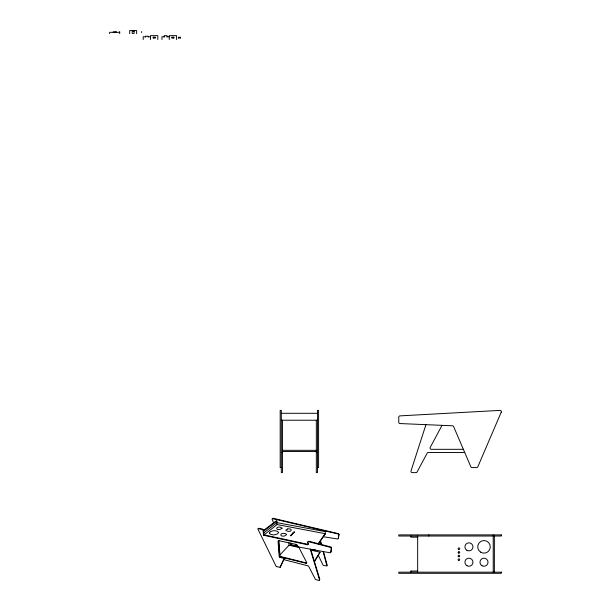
<?xml version="1.0" encoding="UTF-8"?>
<svg xmlns="http://www.w3.org/2000/svg" width="611" height="611" viewBox="0 0 611 611"><rect width="100%" height="100%" fill="white"/><g stroke="black" fill="none" stroke-linecap="round" stroke-linejoin="round"><path stroke-width="0.92" d="M307.906 541.957L308.242 541.537A0.855 0.855 0 0 1 309.105 541.315L330.589 546.906A1.107 1.107 0 0 1 331.506 548.006L331.116 551.718L330.452 552.688A1.039 1.039 0 0 1 329.818 552.756L298.061 546.898L297.114 545.065A1.191 1.191 0 0 0 296.32 544.447L278.494 540.598L279.586 556.17A1.138 1.138 0 0 0 280.411 556.965L306.455 563.357L306.699 562.517L298.695 547.013M310.991 550.175L320.057 552.222L314.482 561.692M325.075 534.396L325.273 531.623L276.951 522.657L263.822 532.838M306.768 562.922L306.768 562.868A0.848 0.848 0 0 1 306.203 562.922M331.215 548.464L330.772 552.397M338.357 538.299L338.746 534.931M338.945 534.572L338.288 538.543M425.943 424.66L410.997 470.966A1.26 1.26 0 0 0 412.196 472.616L416.007 472.616A1.26 1.26 0 0 0 417.114 471.944L427.173 453.133A1.26 1.26 0 0 1 428.288 452.461L464.711 452.461M283.817 559.645L307.952 565.817A1.191 1.191 0 0 1 308.708 566.412L315.261 579.098A1.191 1.191 0 0 0 316.009 579.671L318.835 580.45L319.553 579.976L310.228 549.144M323.479 551.588L327.16 564.999L326.877 565.878L323.112 551.519M284.191 558.454L280.121 567.268L284.566 558.019L284.191 558.454L280.021 557.4M295.38 545.684L296.022 544.378M295.51 545.715L296.144 544.401M319.507 580.137L319.797 579.236L310.701 549.228M442.028 425.348L430.205 447.458A1.26 1.26 0 0 0 431.313 449.314L463.359 449.314M314.352 561.272L320.057 552.222M280.121 567.268L276.691 566.657M318.606 543.775L325.098 534.029M318.186 543.668L325.121 533.663L277.089 524.566L263.601 535.251L263.051 530.539A1.184 1.184 0 0 0 262.195 529.554L258.537 528.591L257.911 529.088L275.966 566.053A1.169 1.169 0 0 0 276.691 566.657M326.877 565.878L323.685 565.503A1.016 1.016 0 0 1 323.005 564.984L318.43 555.582M315.406 550.282L310.808 549.564M279.907 554.971L289.018 545.233L288.919 542.812M338.975 534.572A0.955 0.955 0 0 0 338.166 533.609L272.865 518.227L272.04 519.228L273.636 522.825M263.624 531.089L276.836 521.03L277.089 524.566M263.547 530.455L276.172 520.908L276.836 521.03M258.102 528.698L259.011 528.248L262.661 529.195A1.176 1.176 0 0 1 263.501 530.195L264.059 534.892L307.539 544.264A0.886 0.886 0 0 0 308.143 544.195M294.655 532.257L294.639 531.952A0.978 0.978 0 0 0 293.815 531.952L293.784 532.296A1.001 1.001 0 0 0 294.578 532.28L294.578 532.296M272.269 518.586L337.967 533.938A0.962 0.962 0 0 1 338.769 534.931M292.692 533.036L292.669 533.411A1.008 1.008 0 0 0 293.463 533.395L293.494 533.036A1.008 1.008 0 0 0 292.7 533.052M278.532 540.582L278.058 541.224L279.196 556.59A1.146 1.146 0 0 0 280.029 557.385M287.682 528.943L285.742 530.195L287.789 531.356A6.209 6.209 0 0 0 289.202 531.333C291.691 531.585 291.959 528.645 289.331 528.882A6.171 6.171 0 0 0 287.682 528.943M113.287 32.314L109.659 32.314L109.659 33.697M116.059 32.314L119.687 32.314M145.8 36.782L143.203 36.782L143.203 39.555M148.236 36.782L150.505 36.782M164.558 36.782L161.961 36.782L161.961 39.555M167.002 36.782L169.27 36.782M153.262 37.279L155.049 37.279M172.027 37.279L173.814 37.279M178.267 37.279L180.558 37.279M153.262 37.928L155.049 37.928M172.027 37.928L173.814 37.928M178.519 37.928L180.306 37.928M281.312 413.296L317.46 413.296M281.312 420.223L317.46 420.223M282.45 450.322L316.322 450.322M282.45 451.453L316.322 451.453M281.312 452.461L282.45 452.461M316.322 452.461L317.46 452.461M281.312 467.575L280.182 467.575L280.182 410.386L281.312 410.386L281.312 472.616L282.45 472.616L282.45 420.223M317.46 467.575L318.591 467.575L318.591 410.416L317.46 410.386L317.46 472.616L316.322 472.616L316.322 420.223M417.664 537.161L410.936 537.161L410.936 536.023M410.997 571.033L417.664 571.033M323.44 536.764L337.394 538.94A0.81 0.81 0 0 0 338.402 538.306M263.601 535.251L307.203 544.684M297.702 546.203L291.539 544.829A0.947 0.947 0 0 1 290.783 543.973L290.76 543.217M313.863 549.816L314.986 550.06A0.855 0.855 0 0 0 315.299 550.076M291.226 545.172L297.947 546.685M289.018 545.233L298.924 547.464M306.195 562.93L280.793 556.552A1.146 1.146 0 0 1 280.006 555.827L278.891 540.605M330.33 547.364L308.776 541.72A0.81 0.81 0 0 0 307.73 542.69M307.799 542.675L308.12 543.744M320.301 541.315L321.165 544.447M320.554 540.949L321.546 544.546M290.424 543.141L290.469 544.317A0.947 0.947 0 0 0 291.226 545.149M494.36 536.023L494.36 572.171M493.222 534.892L493.222 572.171M428.792 534.892L428.792 536.023M417.664 536.023L417.664 572.171M410.936 571.033L410.936 572.171M180.306 37.279L180.306 38.18M178.519 37.279L178.519 38.18M176.571 39.555L176.571 35.652L169.27 35.652L169.27 39.555M173.814 37.027L173.814 38.18M172.027 37.027L172.027 38.18M167.002 37.034L167.002 35.652L164.229 35.652L164.229 37.034M157.814 39.555L157.814 35.652L150.505 35.652L150.505 39.555M155.049 37.027L155.049 38.18M153.262 37.027L153.262 38.18M148.236 37.034L148.236 36.217L145.471 36.217L145.471 37.034M141.637 31.543L141.637 32.612M136.627 33.697L136.627 30.55L129.708 30.55L129.708 33.697M119.687 31.543L119.687 33.697M330.322 547.41A1.115 1.115 0 0 1 331.254 548.464M308.181 543.729A0.787 0.787 0 0 1 307.203 544.707M292.516 534.335L292.333 534.541A1.008 1.008 0 0 1 291.523 534.541L291.554 534.167A1.008 1.008 0 0 1 292.364 534.167L292.516 534.335M269.405 532.907L270.337 534.251L273.277 534.877A9.997 9.997 0 0 0 275.156 534.717L277.463 533.915L278.471 532.807A0.955 0.955 0 0 0 278.433 532.181L277.188 531.165L274.614 530.715A10.005 10.005 0 0 0 272.804 530.86L270.536 531.616L269.405 532.907M291.363 535.488L291.218 535.687A1.008 1.008 0 0 1 290.355 535.702L290.393 535.32A1.008 1.008 0 0 1 291.21 535.32L291.363 535.488M286.521 534.64L284.459 536.038A6.255 6.255 0 0 1 282.962 536.13C280.365 536.542 279.937 533.418 282.694 533.472A6.209 6.209 0 0 1 284.428 533.411L285.971 533.869L286.521 534.64M282.068 528.194L280.075 529.432A6.293 6.293 0 0 1 278.669 529.508C276.195 529.897 275.973 527.064 278.517 527.163A6.225 6.225 0 0 1 280.151 527.11L282.068 528.194M501.241 412.142L477.81 466.812A1.26 1.26 0 0 1 476.649 467.575L472.013 467.575A1.26 1.26 0 0 1 470.86 466.812L453.606 426.554A1.26 1.26 0 0 0 452.499 425.791L399.976 423.553A1.26 1.26 0 0 1 398.769 422.293L398.769 417.137A1.26 1.26 0 0 1 399.961 415.877L500.012 410.386A1.26 1.26 0 0 1 501.241 412.142M134.114 31.276L132.213 31.276L132.213 33.414L134.114 33.414L134.114 31.276M116.059 31.749L113.287 31.749L113.287 32.566L116.059 32.566L116.059 31.749M501.341 534.892L398.769 534.892L398.769 536.023L501.341 536.023L501.341 534.892M501.28 572.171L398.769 572.171L398.769 573.301L501.28 573.301L501.341 572.171M458.51 560.348A0.787 0.787 0 0 0 459.693 559.668A0.787 0.787 0 0 0 458.51 558.989A0.787 0.787 0 0 0 458.51 560.348M458.51 556.697A0.787 0.787 0 0 0 459.693 556.018A0.787 0.787 0 0 0 458.51 555.338A0.787 0.787 0 0 0 458.51 556.697M458.464 553.016A0.787 0.787 0 0 0 459.693 552.42A0.787 0.787 0 0 0 458.563 551.657A0.787 0.787 0 0 0 458.464 553.016M458.51 549.396A0.787 0.787 0 0 0 459.693 548.716A0.787 0.787 0 0 0 458.51 548.029A0.787 0.787 0 0 0 458.51 549.396M466.934 565.71A4.033 4.033 0 0 0 472.975 562.219A4.033 4.033 0 0 0 466.934 558.729A4.033 4.033 0 0 0 466.934 565.71M466.934 550.343A4.033 4.033 0 0 0 472.975 546.853A4.033 4.033 0 0 0 466.934 543.362A4.033 4.033 0 0 0 466.934 550.343M481.98 565.71A4.033 4.033 0 0 0 488.029 562.219A4.033 4.033 0 0 0 481.98 558.729A4.033 4.033 0 0 0 481.98 565.71M480.467 552.069A6.293 6.293 0 0 0 490.282 547.303A6.293 6.293 0 0 0 481.247 541.193A6.293 6.293 0 0 0 480.467 552.069"/></g></svg>
